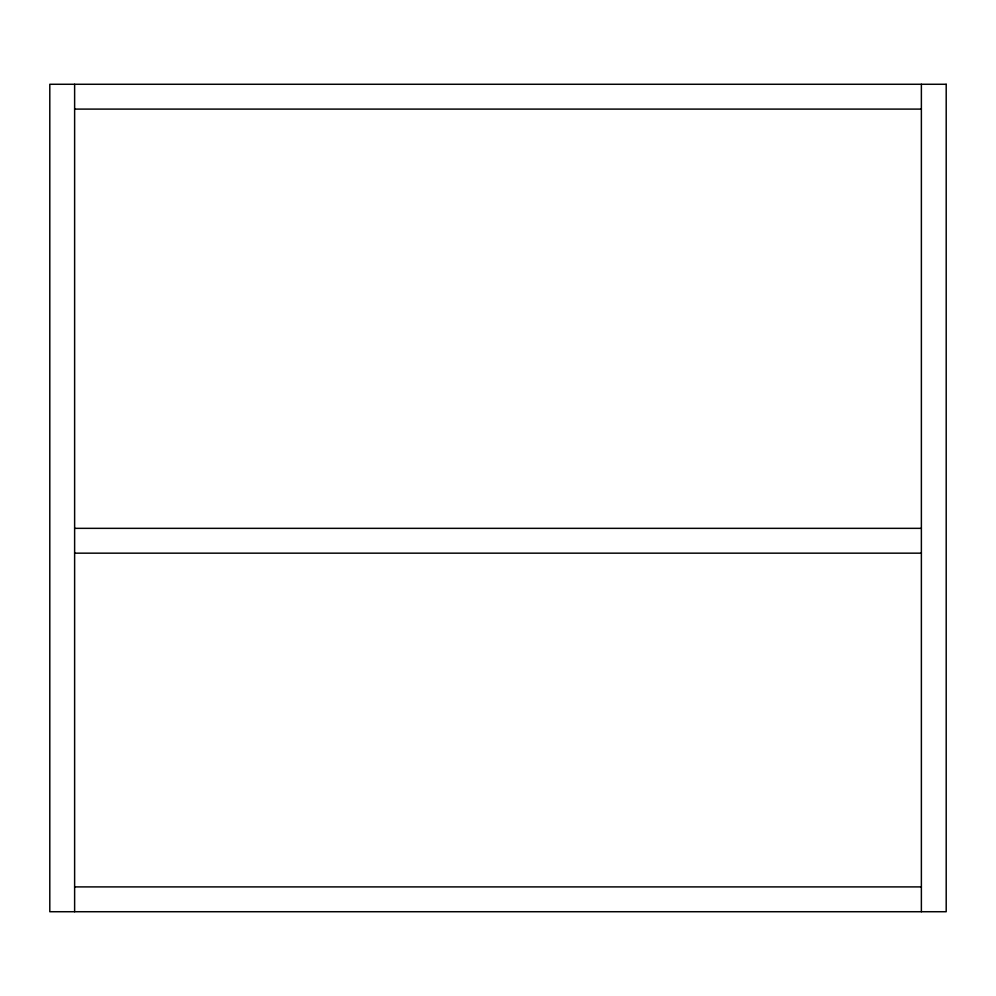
<?xml version="1.0" encoding="UTF-8"?>
<svg xmlns="http://www.w3.org/2000/svg" width="996" height="996" viewBox="0 0 996 996"><rect width="100%" height="100%" fill="white"/><g stroke="black" fill="none" stroke-linecap="round" stroke-linejoin="round"><path stroke-width="1.49" d="M74.625 109.099L921.375 109.099M74.625 528.341L921.375 528.341M74.625 553.166L921.375 553.166M74.625 886.901L921.375 886.901M921.375 84.274L921.375 911.726M74.625 84.274L74.625 911.726M946.2 84.274L49.8 84.274L49.8 911.726L946.2 911.726L946.2 84.274"/></g></svg>
